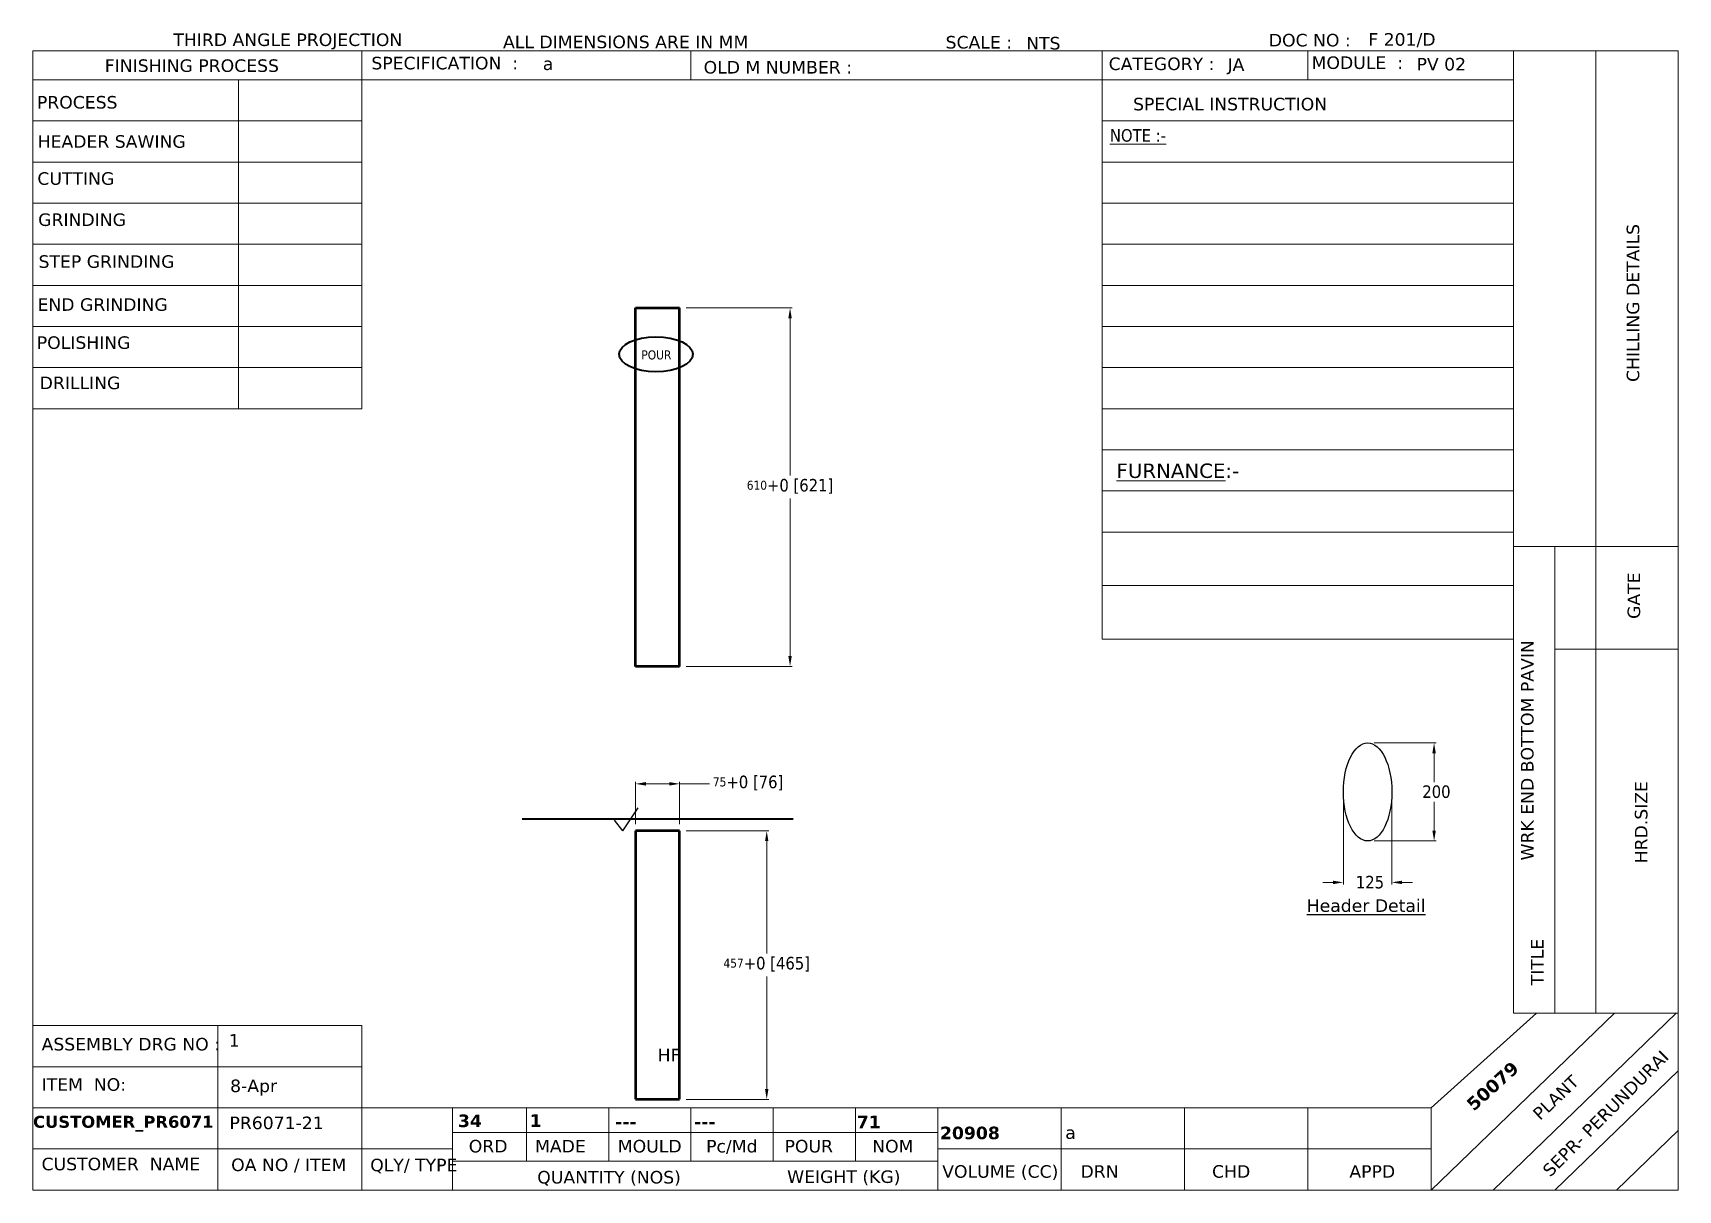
# Model space of a CAD drawing. Header units: millimetres. Extents: x 70 to 2870, y 70 to 2040.
import ezdxf
from ezdxf.enums import TextEntityAlignment as Align

# ---------------------------------------------------------------- set-up
doc = ezdxf.new("R2010")
doc.units = ezdxf.units.MM
doc.header["$LTSCALE"] = 7
doc.layers.add('Dimension (ANSI)', color=7, linetype='Continuous', lineweight=15, true_color=0x008000)
doc.layers.add('Title (ANSI)', color=7, linetype='Continuous', lineweight=20, true_color=0x804040)
for name, color, linetype, lineweight in [('Sketch Geometry (ANSI)', 7, 'Continuous', 25), ('Symbol (ANSI)', 7, 'Continuous', 25), ('Visible (ANSI)', 7, 'Continuous', 50)]:
    doc.layers.add(name, color=color, linetype=linetype, lineweight=lineweight)
doc.styles.add('Label Text (ANSI)', font='tahoma.ttf')
doc.styles.add('Note Text (ANSI)', font='verdana.ttf')
doc.styles.add('Text Style63', font='verdana.ttf')
doc.styles.add('Text Style65', font='verdanab.ttf')
doc.styles.add('Text Style67', font='verdanab.ttf')
doc.styles.add('Text Style68', font='verdanab.ttf')
doc.dimstyles.new('Default - mm (ANSI)', dxfattribs={"dimscale": 7, "dimtxt": 3.05, "dimasz": 2.5, "dimexe": 0.5, "dimexo": 1.6002, "dimgap": 0.8, "dimtad": 0, "dimtih": 1, "dimtoh": 1, "dimdec": 1, "dimrnd": 1e-08, "dimdsep": 46, "dimtxsty": 'Label Text (ANSI)', "dimcen": 0.09, "dimdle": 10, "dimclrd": 256, "dimclre": 256, "dimclrt": 256, "dimadec": 1, "dimazin": 2, "dimtfac": 0.999344, "dimtofl": 0, "dimtmove": 0, "dimatfit": 3, "dimfxl": 1, "dimtolj": 1, "dimlwd": -1, "dimlwe": -1, "dimarcsym": 0})

# ---------------------------------------------------------------- blocks, each defined once
blk = doc.blocks.new('Title Blocks SEPR')
at = {"layer": 'Title (ANSI)'}
for p, q in [((10, 287), (410, 287)), ((10, 10), (10, 287)), ((10, 287), (10, 280)), ((10, 287), (90, 287)), ((90, 287), (90, 200)), ((170, 287), (170, 280)), ((270, 287), (270, 280)), ((320, 287), (320, 280)), ((370, 287), (370, 280)), ((410, 287), (390, 287)), ((390, 287), (390, 166.5)), ((410, 287), (410, 10)), ((10, 280), (370, 280)), ((60, 200), (60, 280)), ((270, 280), (270, 210)), ((370, 280), (370, 53)), ((90, 270), (10, 270)), ((270, 270), (370, 270)), ((90, 260), (10, 260)), ((270, 260), (370, 260)), ((90, 250), (10, 250)), ((270, 250), (370, 250)), ((270, 240), (370, 240)), ((90, 240), (10, 240)), ((90, 230), (10, 230)), ((270, 230), (370, 230)), ((270, 220), (370, 220)), ((90, 220), (10, 220)), ((90, 210), (10, 210)), ((270, 210), (370, 210)), ((270, 210), (270, 144)), ((270, 200), (370, 200)), ((90, 200), (10, 200)), ((90, 200), (60, 200)), ((270, 190), (370, 190)), ((270, 180), (370, 180)), ((270, 170), (370, 170)), ((370, 166.5), (410, 166.5)), ((380, 53), (380, 166.5)), ((380, 166.5), (380, 141.5)), ((390, 166.5), (390, 53)), ((270, 157), (370, 157)), ((270, 144), (370, 144)), ((380, 141.5), (410, 141.5)), ((394.53, 53), (350, 10)), ((350, 30), (375.55, 53)), ((365, 10), (409.53, 53)), ((370, 53), (410, 53)), ((390, 53), (380, 53)), ((410, 53), (390, 53)), ((10, 10), (10, 50)), ((10, 50), (90, 50)), ((10, 50), (55, 50)), ((55, 50), (55, 10)), ((90, 50), (90, 10)), ((10, 40), (90, 40)), ((380, 10), (410, 38.97)), ((10, 30), (90, 30)), ((90, 10), (90, 30)), ((90, 30), (350, 30)), ((112, 10), (112, 30)), ((112, 30), (130, 30)), ((130, 30), (130, 17)), ((150, 30), (150, 17)), ((170, 30), (170, 17)), ((190, 30), (190, 17)), ((210, 30), (210, 17)), ((230, 10), (230, 30)), ((230, 30), (230, 17)), ((260, 30), (260, 10)), ((290, 30), (290, 10)), ((320, 30), (320, 10)), ((350, 30), (350, 10)), ((112, 10), (112, 24)), ((112, 24), (230, 24)), ((410, 24.49), (395, 10)), ((10, 20), (90, 20)), ((90, 20), (112, 20)), ((230, 20), (350, 20)), ((112, 10), (112, 17)), ((112, 17), (230, 17)), ((410, 10), (10, 10)), ((350, 10), (230, 10))]:
    blk.add_line(p, q, dxfattribs=at)
at = {"layer": 'Title (ANSI)', "char_height": 3.05, "attachment_point": 1, "style": 'Note Text (ANSI)'}
for s, insert, width in [('\\fVerdana|b0|i0;THIRD ANGLE PROJECTION', (44.14, 291.26), 109.2999), ('\\fVerdana|b0|i0;ALL DIMENSIONS ARE IN MM', (124.3, 290.73), 109.2999), ('\\fVerdana|b0|i0;SCALE :', (231.91, 290.65), 109.2999), ('\\fVerdana|b0|i0;DOC NO : ', (310.48, 291.16), 70.8451), ('\\fVerdana|b0|i0;FINISHING PROCESS', (27.48, 284.96), 109.2999), ('\\fVerdana|b0|i0;SPECIFICATION  :', (92.29, 285.58), 72.8455), ('\\fVerdana|b0|i0;OLD M NUMBER :', (173.07, 284.56), 72.8455), ('\\fVerdana|b0|i0;CATEGORY :', (271.56, 285.41), 72.8455), ('\\fVerdana|b0|i0;MODULE  :', (320.89, 285.68), 72.8455), ('\\fVerdana|b0|i0;PROCESS', (10.97, 276.05), 109.2999), ('\\fVerdana|b0|i0;SPECIAL INSTRUCTION', (277.49, 275.61), 72.8455), ('\\fTahoma|b0|i0;\\H3.0500;\\LNOTE :-', (271.85, 268), 72.8455), ('\\fVerdana|b0|i0;HEADER SAWING', (11.15, 266.52), 109.2999), ('\\fVerdana|b0|i0;END GRINDING', (11.12, 226.86), 109.2999), ('\\fVerdana|b0|i0;POLISHING', (10.94, 217.61), 109.2999), ('\\fVerdana|b0|i0;ITEM  NO:', (12.11, 37.2), 109.2999), ('\\fVerdana|b0|i0;ORD', (115.97, 22.21), 13.75), ('\\fVerdana|b0|i0;MADE', (132.08, 22.21), 13.75), ('\\fVerdana|b0|i0;MOULD', (152.21, 22.21), 15.4741), ('\\fVerdana|b0|i0;Pc/Md', (173.68, 22.21), 13.75), ('\\fVerdana|b0|i0;POUR', (192.75, 22.21), 13.75), ('\\fVerdana|b0|i0;NOM', (214.06, 22.21), 13.75), ('\\fVerdana|b0|i0;QLY/ TYPE', (92.01, 17.63), 21.9451), ('\\fVerdana|b0|i0;VOLUME (CC)', (231.08, 16.06), 30.943), ('\\fVerdana|b0|i0;DRN', (264.7, 16.06), 19.1316), ('\\fVerdana|b0|i0;CHD', (296.69, 16.06), 19.1316), ('\\fVerdana|b0|i0;APPD', (330.07, 16.06), 19.1316), ('\\fVerdana|b0|i0;WEIGHT (KG)', (193.38, 14.79), 109.2999)]:
    blk.add_mtext(s, dxfattribs=dict(at, insert=insert, width=width))
at = {"layer": 'Title (ANSI)', "color": 17, "true_color": 0x804040, "attachment_point": 1, "style": 'Note Text (ANSI)'}
for s, insert, char_height in [('\\fVerdana|b0|i0;NTS', (251.5, 290.42), 3.05), ('\\fVerdana|b0|i0;F 201/D', (334.68, 291.34), 3.05), ('\\fVerdana|b0|i0;\\H3.5000;\\LFURNANCE\\l\\fVerdana|b0|i0;\\H3.5000;:-', (273.47, 186.68), 3.5)]:
    blk.add_mtext(s, dxfattribs=dict(at, insert=insert, char_height=char_height))
at = {"layer": 'Title (ANSI)', "char_height": 3.05, "width": 109.2999, "attachment_point": 1, "line_spacing_factor": 1.967213, "style": 'Note Text (ANSI)'}
for s, insert in [('\\fVerdana|b0|i0;CUTTING\\fVerdana|b0|i0;\\P', (11.09, 257.51)), ('\\fVerdana|b0|i0;GRINDING\\fVerdana|b0|i0;\\P', (11.28, 247.5)), ('\\fVerdana|b0|i0;STEP GRINDING\\fVerdana|b0|i0;\\P', (11.38, 237.32)), ('\\fVerdana|b0|i0;DRILLING\\P', (11.64, 207.82)), ('\\fVerdana|b0|i0;ASSEMBLY DRG NO :\\P', (12.11, 47.01)), ('\\fVerdana|b0|i0;CUSTOMER  NAME\\P', (12.11, 17.87)), ('\\fVerdana|b0|i0;OA NO / ITEM\\P', (58.2, 17.68)), ('\\fVerdana|b0|i0;QUANTITY (NOS)\\P', (132.62, 14.66))]:
    blk.add_mtext(s, dxfattribs=dict(at, insert=insert))
at = {"layer": 'Title (ANSI)', "char_height": 3.05, "attachment_point": 1, "style": 'Note Text (ANSI)'}
for s, insert, rotation in [('\\fVerdana|b0|i0;CHILLING DETAILS   ', (397.5, 206.52), 90), ('\\fVerdana|b0|i0;GATE', (397.72, 148.89), 90), ('\\fVerdana|b0|i0;HRD.SIZE', (399.49, 89.46), 90), ('\\fVerdana|b0|i0;TITLE', (374.24, 59.79), 90), ('\\fVerdana|b0|i0;SEPR- PERUNDURAI', (376.75, 15.19), 45)]:
    blk.add_mtext(s, dxfattribs=dict(at, insert=insert, rotation=rotation))
at = {"layer": 'Title (ANSI)', "insert": (374.35, 28.99), "char_height": 3.05, "width": 18.3664, "attachment_point": 1, "rotation": 43.6, "style": 'Note Text (ANSI)'}
blk.add_mtext('\\fVerdana|b0|i0;PLANT', dxfattribs=at)
at = {"layer": 'Title (ANSI)', "color": 96, "true_color": 0x008000}
for tag, p, height, style in [('Specification_001', (133.98, 282.37), 3.05, 'Note Text (ANSI)'), ('Category_001', (300.45, 282.17), 3.05, 'Note Text (ANSI)'), ('Module_001', (346.41, 282.27), 3.05, 'Note Text (ANSI)'), ('Assembly_Drawing_Number_001', (57.63, 44.87), 3.05, 'Note Text (ANSI)'), ('Item_Number_001', (57.95, 33.83), 3.05, 'Note Text (ANSI)'), ('Customer_Name_001', (10.03, 25.16), 2.9, 'Text Style68'), ('Order_Quantity_001', (113.34, 25.32), 3.05, 'Text Style67'), ('Made_Quantity_001', (130.77, 25.37), 3.05, 'Text Style67'), ('Mould_Quantity_001', (151.58, 25.07), 3.05, 'Text Style67'), ('PiecePerMould_001', (170.77, 25.07), 3.05, 'Text Style67'), ('NominalWeight_001', (210.32, 25.06), 3.05, 'Text Style67'), ('OA_Number_001', (57.79, 24.82), 3.05, 'Note Text (ANSI)'), ('volume_001', (230.54, 22.38), 3.05, 'Text Style67'), ('NameofDrawnPerson_001', (261, 22.45), 3.05, 'Note Text (ANSI)')]:
    blk.add_attdef(tag, p, '', height=height, dxfattribs=dict(at, style=style))
for tag, style, p in [('Old_M_Number', 'Note Text (ANSI)', (213.74, 284.29)), ('Process', 'Note Text (ANSI)', (70.43, 275.61)), ('Header_Sawing', 'Note Text (ANSI)', (70.43, 266.62)), ('Cutting', 'Note Text (ANSI)', (70.43, 255.91)), ('Special_Instruction_1', 'Note Text (ANSI)', (274.8, 259.04)), ('Special_Instruction_2', 'Note Text (ANSI)', (275, 248.97)), ('Grinding', 'Note Text (ANSI)', (70.43, 246.93)), ('Step_Grinding', 'Note Text (ANSI)', (70.43, 236.58)), ('Special_Instruction_3', 'Note Text (ANSI)', (274.95, 239.28)), ('Special_Instruction_4', 'Note Text (ANSI)', (274.93, 228.82)), ('End_Grinding', 'Note Text (ANSI)', (70.43, 227.51)), ('Polishing', 'Note Text (ANSI)', (70.43, 217.53)), ('Special_Instruction_5', 'Note Text (ANSI)', (274.83, 218.77)), ('Drilling', 'Note Text (ANSI)', (70.43, 207.97)), ('Special_Instruction_6', 'Note Text (ANSI)', (274.83, 207.97)), ('Special_Instruction_7', 'Note Text (ANSI)', (274.83, 196.52)), ('Special_Instruction_8', 'Note Text (ANSI)', (274.83, 176.95)), ('Special_Instruction_9', 'Note Text (ANSI)', (274.83, 168.31)), ('Special_Instruction_10', 'Note Text (ANSI)', (274.83, 155.82)), ('Quality', 'Text Style67', (90.81, 28.43)), ('PourWeight_MRN', 'Text Style67', (190.98, 28.12)), ('NameofCheckedPerson', 'Note Text (ANSI)', (294.14, 25.5)), ('NameofAPPDPerson', 'Note Text (ANSI)', (322.92, 25.5))]:
    blk.add_attdef(tag, text='', height=3.05, dxfattribs=dict(at, style=style)).set_placement(p, align=Align.TOP_LEFT)
for tag, height, style, p in [('ChillingDetails', 3.05, 'Note Text (ANSI)', (380.58, 205.03)), ('GateSize', 2.54, 'Text Style63', (382.38, 142.21)), ('HeaderSize', 3.05, 'Note Text (ANSI)', (382.38, 90.33))]:
    blk.add_attdef(tag, text='', height=height, rotation=90, dxfattribs=dict(at, style=style)).set_placement(p, align=Align.TOP_LEFT)
for tag, p, height, rotation, style in [('Title_Description_001', (374.85, 90.15), 3.05, 90, 'Note Text (ANSI)'), ('Critical_C_M_Number_001', (360.34, 29.06), 3.17, 42.1, 'Text Style65')]:
    blk.add_attdef(tag, p, '', height=height, rotation=rotation, dxfattribs=dict(at, style=style))
blk = doc.blocks.new('*D6')
at = {"layer": 'Defpoints', "color": 0, "transparency": 16777216}
for p in [(1170.7, 681.5), (1318.9, 681.5), (1170.7, 224.5)]:
    blk.add_point(p, dxfattribs=at)
at = {"layer": 'Dimension (ANSI)', "transparency": 16777216}
for p, q in [((1181.9, 681.5), (1322.4, 681.5)), ((1318.9, 664), (1318.9, 472.6)), ((1318.9, 242), (1318.9, 433.5)), ((1181.9, 224.5), (1322.4, 224.5))]:
    blk.add_line(p, q, dxfattribs=at)
for points in [[(1316, 664), (1321.8, 664), (1318.9, 681.5)], [(1316, 242), (1321.8, 242), (1318.9, 224.5)]]:
    blk.add_solid(points, dxfattribs=at)
at = {"layer": 'Dimension (ANSI)', "color": 96, "true_color": 0x008000, "transparency": 16777216, "insert": (1318.9, 467), "char_height": 21.35, "attachment_point": 2, "style": 'Label Text (ANSI)'}
blk.add_mtext('\\A1;\\fTahoma|b0|i0;\\H15.3300;457\\fTahoma|b0|i0;\\H21.3360;+0 [465]', dxfattribs=at)
blk = doc.blocks.new('POUR')
at = {"layer": 'Sketch Geometry (ANSI)', "lineweight": 40}
blk.add_ellipse((0, 0), major_axis=(8.95, 0), ratio=0.475558, dxfattribs=at)
at = {"layer": 'Symbol (ANSI)', "insert": (-3.57, 0.95), "char_height": 2.2, "attachment_point": 1, "style": 'Note Text (ANSI)'}
blk.add_mtext('\\fTahoma|b0|i0;\\H2.2000;POUR', dxfattribs=at)
blk = doc.blocks.new('*D7')
at = {"layer": 'Defpoints', "color": 0, "transparency": 16777216}
for p in [(1170.7, 761.5), (1095.7, 681.5), (1170.7, 681.5)]:
    blk.add_point(p, dxfattribs=at)
at = {"layer": 'Dimension (ANSI)', "transparency": 16777216}
for p, q in [((1095.7, 692.7), (1095.7, 765)), ((1113.2, 761.5), (1153.2, 761.5)), ((1170.7, 692.7), (1170.7, 765)), ((1170.7, 761.5), (1221.3, 761.5))]:
    blk.add_line(p, q, dxfattribs=at)
for points in [[(1113.2, 764.5), (1113.2, 758.6), (1095.7, 761.5)], [(1153.2, 764.5), (1153.2, 758.6), (1170.7, 761.5)]]:
    blk.add_solid(points, dxfattribs=at)
at = {"layer": 'Dimension (ANSI)', "color": 96, "true_color": 0x008000, "transparency": 16777216, "insert": (1287.2, 775.5), "char_height": 21.35, "attachment_point": 2, "style": 'Label Text (ANSI)'}
blk.add_mtext('\\A1;\\fTahoma|b0|i0;\\H15.3300;75\\fTahoma|b0|i0;\\H21.3360;+0 [76]', dxfattribs=at)
blk = doc.blocks.new('*D8')
at = {"layer": 'Defpoints', "color": 0, "transparency": 16777216}
for p in [(1170.7, 1571.5), (1358.6, 1571.5), (1170.7, 961.5)]:
    blk.add_point(p, dxfattribs=at)
at = {"layer": 'Dimension (ANSI)', "transparency": 16777216}
for p, q in [((1181.9, 1571.5), (1362.1, 1571.5)), ((1358.6, 1554), (1358.6, 1286.1)), ((1358.6, 979), (1358.6, 1247)), ((1181.9, 961.5), (1362.1, 961.5))]:
    blk.add_line(p, q, dxfattribs=at)
for points in [[(1355.7, 1554), (1361.5, 1554), (1358.6, 1571.5)], [(1355.7, 979), (1361.5, 979), (1358.6, 961.5)]]:
    blk.add_solid(points, dxfattribs=at)
at = {"layer": 'Dimension (ANSI)', "color": 96, "true_color": 0x008000, "transparency": 16777216, "insert": (1358.6, 1280.5), "char_height": 21.35, "attachment_point": 2, "style": 'Label Text (ANSI)'}
blk.add_mtext('\\A1;\\fTahoma|b0|i0;\\H15.2600;610\\fTahoma|b0|i0;\\H21.3360;+0 [621]', dxfattribs=at)
blk = doc.blocks.new('*D9')
at = {"layer": 'Defpoints', "color": 0, "transparency": 16777216}
for p in [(2341.6, 831.2), (2454.7, 831.2), (2341.6, 664.3)]:
    blk.add_point(p, dxfattribs=at)
at = {"layer": 'Dimension (ANSI)', "transparency": 16777216}
for p, q in [((2352.8, 831.2), (2458.2, 831.2)), ((2454.7, 813.7), (2454.7, 764.5)), ((2454.7, 681.8), (2454.7, 731)), ((2352.8, 664.3), (2458.2, 664.3))]:
    blk.add_line(p, q, dxfattribs=at)
for points in [[(2451.8, 813.7), (2457.7, 813.7), (2454.7, 831.2)], [(2451.8, 681.8), (2457.7, 681.8), (2454.7, 664.3)]]:
    blk.add_solid(points, dxfattribs=at)
at = {"layer": 'Dimension (ANSI)', "color": 96, "true_color": 0x008000, "transparency": 16777216, "insert": (2454.7, 758.9), "char_height": 21.35, "attachment_point": 2, "style": 'Label Text (ANSI)'}
blk.add_mtext('\\A1; \\fTahoma|b0|i0;\\H21.3360;200', dxfattribs=at)
blk = doc.blocks.new('*D10')
at = {"layer": 'Defpoints', "color": 0, "transparency": 16777216}
for p in [(2300.3, 747.8), (2382.8, 747.8), (2382.8, 593.8)]:
    blk.add_point(p, dxfattribs=at)
at = {"layer": 'Dimension (ANSI)', "transparency": 16777216}
for p, q in [((2300.3, 736.6), (2300.3, 590.3)), ((2382.8, 736.6), (2382.8, 590.3)), ((2282.8, 593.8), (2265.3, 593.8)), ((2400.3, 593.8), (2417.8, 593.8))]:
    blk.add_line(p, q, dxfattribs=at)
for points in [[(2282.8, 596.7), (2282.8, 590.8), (2300.3, 593.8)], [(2400.3, 596.7), (2400.3, 590.8), (2382.8, 593.8)]]:
    blk.add_solid(points, dxfattribs=at)
at = {"layer": 'Dimension (ANSI)', "color": 96, "true_color": 0x008000, "transparency": 16777216, "insert": (2341.6, 604.9), "char_height": 21.35, "attachment_point": 2, "style": 'Label Text (ANSI)'}
blk.add_mtext('\\A1; \\fTahoma|b0|i0;\\H21.3360;125', dxfattribs=at)

msp = doc.modelspace()

# ---------------------------------------------------------------- linework, layer by layer
at = {"layer": 'Sketch Geometry (ANSI)', "color": 1, "lineweight": 40, "true_color": 0xff0000}
msp.add_line((1363.69, 701.54), (902.64, 701.54), dxfattribs=at)
at = {"layer": 'Sketch Geometry (ANSI)'}
for q in [(1100.07, 720.51), (1059.91, 699.88)]:
    msp.add_line((1074.28, 681.54), q, dxfattribs=at)
msp.add_ellipse((2341.56, 747.75), major_axis=(0, -83.42), ratio=0.4944219, dxfattribs=at)
at = {"layer": 'Visible (ANSI)'}
for p, q in [((1095.66, 1571.54), (1170.66, 1571.54)), ((1095.66, 961.54), (1095.66, 1571.54)), ((1170.66, 961.54), (1170.66, 1571.54)), ((1170.66, 961.54), (1095.66, 961.54)), ((1170.66, 681.54), (1095.66, 681.54)), ((1095.66, 681.54), (1095.66, 224.54)), ((1170.66, 224.54), (1170.66, 681.54)), ((1095.66, 224.54), (1170.66, 224.54))]:
    msp.add_line(p, q, dxfattribs=at)

# ---------------------------------------------------------------- block references
at = {"xscale": 7, "yscale": 7, "zscale": 7}
msp.add_blockref('Title Blocks SEPR', (0, 0), dxfattribs=at).add_auto_attribs({'Assembly_Drawing_Number_001': '1', 'Item_Number_001': '8-Apr', 'OA_Number_001': 'PR6071-21', 'Customer_Name_001': 'CUSTOMER_PR6071', 'Order_Quantity_001': '34', 'Made_Quantity_001': '1', 'Mould_Quantity_001': '---', 'PiecePerMould_001': '---', 'NominalWeight_001': '71', 'volume_001': '20908', 'NameofDrawnPerson_001': 'a', 'Specification_001': 'a', 'Module_001': 'PV 02', 'Category_001': 'JA', 'Title_Description_001': 'WRK END BOTTOM PAVIN', 'Critical_C_M_Number_001': '50079'})
msp.add_blockref('POUR', (1130.45, 1492.72), dxfattribs=at)

# ---------------------------------------------------------------- texts
at = {"layer": 'Symbol (ANSI)', "color": 96, "true_color": 0x008000, "insert": (2237.91, 564.9), "char_height": 21.35, "width": 201.3174, "attachment_point": 1, "style": 'Note Text (ANSI)'}
msp.add_mtext('\\fVerdana|b0|i0;\\H21.3500;\\LHeader Detail', dxfattribs=at)
at = {"layer": 'Symbol (ANSI)', "color": 96, "true_color": 0x008000, "insert": (1133.16, 310.61), "char_height": 21.35, "attachment_point": 1, "style": 'Note Text (ANSI)'}
msp.add_mtext('\\fVerdana|b0|i0;HF', dxfattribs=at)

# ---------------------------------------------------------------- dimensions: what is measured, and where the dimension line sits
at = {"layer": 'Dimension (ANSI)'}
for base, p1, p2, angle, text, override, picture, middle in [((1358.58, 1571.54), (1170.66, 961.54), (1170.66, 1571.54), 90, '\\fTahoma|b0|i0;\\H15.2600;<>\\fTahoma|b0|i0;\\H21.3360;+0 [621]', {"dimgap": 0.8, "dimdec": 1, "dimtol": 0, "dimlim": 0, "dimtp": 0, "dimtm": 0, "dimtdec": 2, "dimatfit": 1}, '*D8', (1358.58, 1266.54)), ((2454.75, 831.17), (2341.56, 664.34), (2341.56, 831.17), 90, ' \\fTahoma|b0|i0;\\H21.3360;200', {"dimgap": 0.8, "dimdec": 1, "dimlfac": 0.142857, "dimtol": 0, "dimlim": 0, "dimtp": 0, "dimtm": 0, "dimtdec": 2, "dimatfit": 1}, '*D9', (2454.75, 747.75)), ((1170.66, 761.54), (1095.66, 681.54), (1170.66, 681.54), 180, '\\fTahoma|b0|i0;\\H15.3300;<>\\fTahoma|b0|i0;\\H21.3360;+0 [76]', {"dimgap": 0.8, "dimtih": 0, "dimtoh": 0, "dimdec": 1, "dimtol": 0, "dimlim": 0, "dimtp": 0, "dimtm": 0, "dimtdec": 2, "dimatfit": 2}, '*D7', (1287.25, 761.54)), ((2382.8, 593.75), (2300.32, 747.75), (2382.8, 747.75), 180, ' \\fTahoma|b0|i0;\\H21.3360;125', {"dimgap": 0.8, "dimtih": 0, "dimtoh": 0, "dimdec": 1, "dimlfac": 0.142857, "dimtol": 0, "dimlim": 0, "dimtp": 0, "dimtm": 0, "dimtdec": 2, "dimatfit": 1}, '*D10', (2341.56, 593.75)), ((1318.89, 681.54), (1170.66, 224.54), (1170.66, 681.54), 90, '\\fTahoma|b0|i0;\\H15.3300;<>\\fTahoma|b0|i0;\\H21.3360;+0 [465]', {"dimgap": 0.8, "dimdec": 0, "dimtol": 0, "dimlim": 0, "dimtp": 0, "dimtm": 0, "dimtdec": 1, "dimatfit": 1}, '*D6', (1318.89, 453.04))]:
    dim = msp.add_linear_dim(base=base, p1=p1, p2=p2, angle=angle, text=text, dimstyle='Default - mm (ANSI)', override=override, dxfattribs=at)
    dim.commit()
    dim.dimension.update_dxf_attribs({"geometry": picture, "text_midpoint": middle, "dimtype": 160})

doc.saveas('drawing.dxf')
